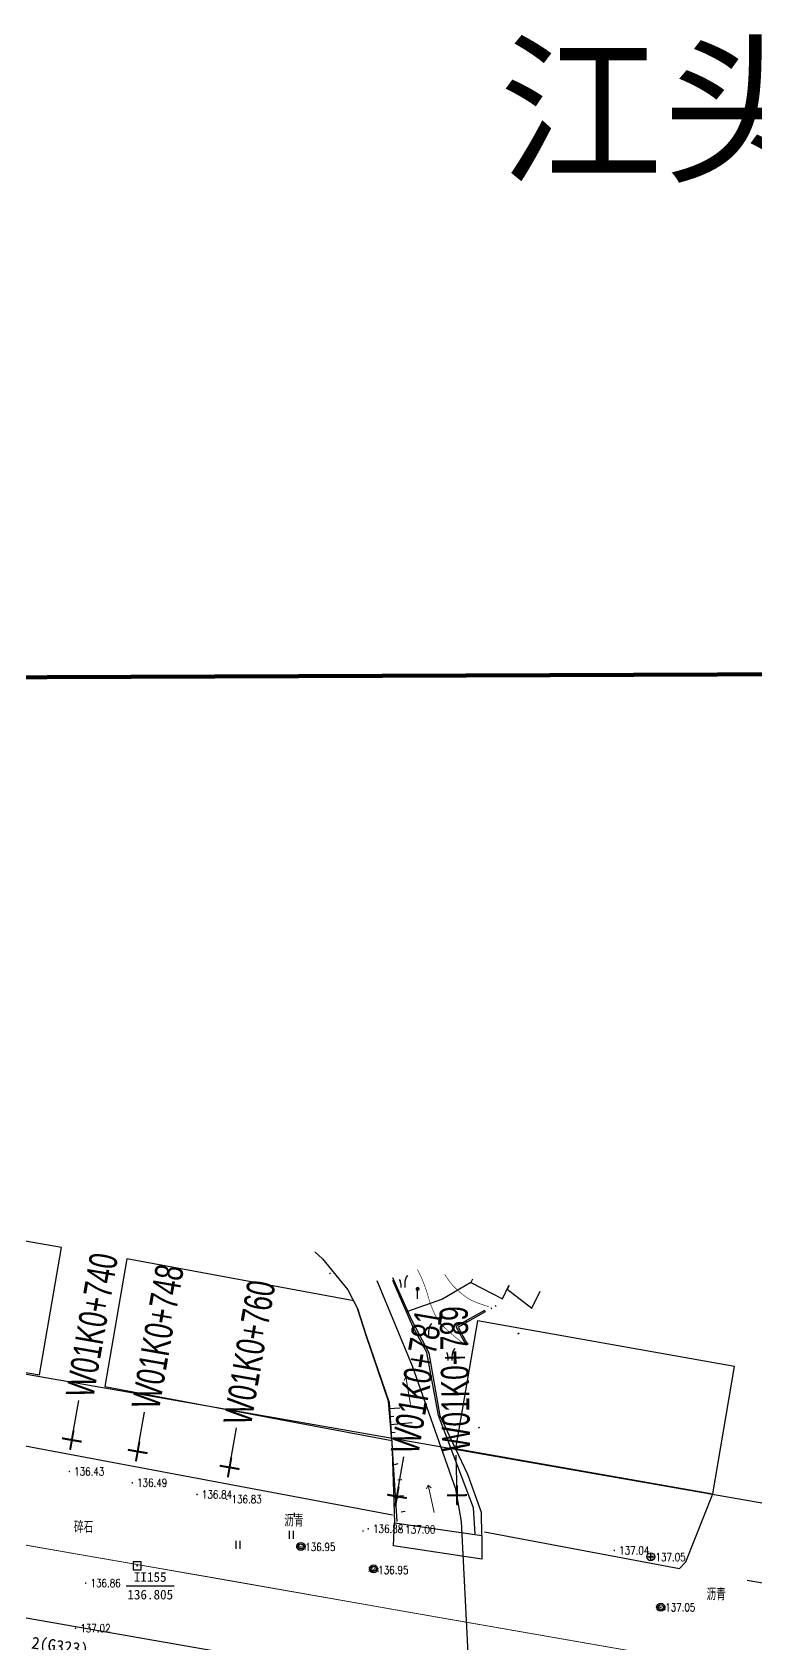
# Model space of a CAD drawing. Extents: x 529262 to 576451, y 2694391 to 2717535.
# Drawn here: x 562725.6 to 562816, y 2710940.6 to 2711141.9 of the extents above; entities that cross this region are included whole.
import ezdxf
from ezdxf.enums import TextEntityAlignment as Align
from ezdxf.xclip import XClip

# ---------------------------------------------------------------- set-up
doc = ezdxf.new("R2010")
doc.units = 0
doc.header["$XCLIPFRAME"] = 0
for name, color, linetype in [('a红线图', 1, 'Continuous'), ('COMPONENT', 8, 'Continuous'), ('DGX', 8, 'Continuous'), ('DLSS', 4, 'Continuous'), ('DMTZ', 8, 'Continuous'), ('GCD', 8, 'Continuous'), ('GXYZ', 8, 'Continuous'), ('JMD', 8, 'Continuous'), ('KZD', 8, 'Continuous'), ('PP-COM', 7, 'Continuous'), ('RD-中线', 40, 'Continuous'), ('RD-红线', 7, 'Continuous'), ('ZBTZ', 8, 'Continuous'), ('ZJ', 7, 'Continuous'), ('地块名称', 1, 'Continuous'), ('桩号标注_W01-', 7, 'Continuous')]:
    doc.layers.add(name, color=color, linetype=linetype)
doc.layers.add('SXSS', color=5, linetype='Continuous', lineweight=0)
doc.styles.add('HZ', font='rs.shx', dxfattribs={"width": 0.8, "bigfont": 'hztxt.shx'})
doc.styles.add('JieTuHzTxt', font='smsim.shx', dxfattribs={"width": 0.7, "bigfont": 'smfs.shx'})
doc.styles.add('STYLE1', font='simhei.ttf')
doc.styles.add('宋体', font='', dxfattribs={"width": 0.75})
doc.styles.add('等线体', font='simhei.ttf')
doc.styles.get('宋体').set_extended_font_data('SimSun')
doc.linetypes.add('1033B', pattern='A,1,[159,AAA.SHX,S=1,R=0,X=0,Y=0],1', length=2)
doc.linetypes.add('10422', pattern='A,0.75,[150,AAA.SHX,S=0.5,R=0,X=0,Y=0.5],1.5,[177,AAA.SHX,S=1,R=0,X=0,Y=0.4],0.75', length=3)
doc.linetypes.add('1161', pattern='A,0,[149,AAA.SHX,S=0.15,R=0,X=0,Y=0],-1.6', length=1.6)
doc.linetypes.add('444', pattern='A,4.5,[145,AAA.SHX,S=1,R=0,X=0,Y=1],4.5,-0.5,[146,AAA.SHX,S=1,R=0,X=0,Y=0],-0.5', length=10)
doc.linetypes.add('732', pattern='A,9,-0.5,[162,AAA.SHX,S=1,R=0,X=0,Y=0],-0.5', length=10)

# ---------------------------------------------------------------- blocks, each defined once
blk = doc.blocks.new('A$C19FD0107')
at = {"layer": 'RD-中线', "color": 8}
blk.add_lwpolyline([(-7408.074959926307, 16401.62815420004), (-7423.958501435816, 16404.55475354008, 0.002243346709815125), (-7425.283301480114, 16404.79271196714), (-8443.288202136755, 16582.93403241923)], format="xyb", dxfattribs=at)
at = {"layer": 'RD-红线', "color": 8}
blk.add_lwpolyline([(-8002.672342158854, 16536.2862471398), (-8404.522345103323, 16606.60623292765)], dxfattribs=at)
blk = doc.blocks.new('GC200')
at = {"linetype": 'Continuous', "const_width": 0.2, "flags": 128}
blk.add_lwpolyline([(-0.1, 0, 1), (0.1, 0, 1)], format="xyb", close=True, dxfattribs=at)
blk = doc.blocks.new('gc246')
at = {"color": 8}
for p, q in [((-0.5, 1), (-0.5, 0)), ((0.5, 1), (0.5, 0))]:
    blk.add_line(p, q, dxfattribs=at)
for centre, radius, start, end in [((-2.938418329314395, 0.8134745012056809), 2.445542007497904, 4.37429120107553, 29.02419726691174), ((3.404491783752011, 1.105927875686795), 2.906422756023367, 139.331235276754, 182.0886722848684)]:
    blk.add_arc(centre, radius, start, end, dxfattribs=at)
blk = doc.blocks.new('gc165')
at = {"color": 8}
blk.add_line((0, 0), (0, 2), dxfattribs=at)
at = {"color": 8, "const_width": 0.5}
blk.add_lwpolyline([(-0.25, 2.5, 1), (0.25, 2.5, 1)], format="xyb", close=True, dxfattribs=at)
blk = doc.blocks.new('gc121')
at = {"color": 8}
for p, q in [((-0.5, -1), (-0.5, 1)), ((0.5, -1), (0.5, 1))]:
    blk.add_line(p, q, dxfattribs=at)
blk = doc.blocks.new('gc115')
at = {"color": 8}
blk.add_lwpolyline([(-1, -0.9999999999999996), (1, -0.9999999999999984), (0.9999999999999992, 1.000000000000001), (-1.000000000000001, 1)], close=True, dxfattribs=at)
blk.add_point((0, 0), dxfattribs=at)
blk = doc.blocks.new('gc086')
at = {"color": 8}
for p, q in [((0, 0), (7, 0)), ((7, 0), (6.180847955711008, 0.573576436351046)), ((7, 0), (6.180847955711008, -0.5735764363510459))]:
    blk.add_line(p, q, dxfattribs=at)
blk = doc.blocks.new('gcbj0109')
at = {"linetype": 'Continuous'}
for radius in [1, 0.6447541217484433]:
    blk.add_circle((0, 0), radius, dxfattribs=at)
blk = doc.blocks.new('gcbj0102')
for p, q in [((-1, 0), (1, 0)), ((-8.881784197001252e-16, -1), (-8.881784197001252e-16, 1))]:
    blk.add_line(p, q)
blk.add_circle((0, 0), 1)

msp = doc.modelspace()

# ---------------------------------------------------------------- linework, layer by layer
at = {"const_width": 0.5}
msp.add_lwpolyline([(562598.8294475542, 2711123.986124702), (562446.5820451896, 2711123.874248349), (562446.5870080022, 2710552.78102765), (562978.3722362496, 2710552.955525598), (562978.2258884184, 2710625.113262256), (563223.9635277492, 2710625.037273827), (563223.8494933426, 2711063.295268716), (562599.0503478601, 2711060.81009066), (562598.8294475542, 2711123.986124702)], dxfattribs=at)
at = {"layer": 'a红线图', "color": 8, "lineweight": 0, "elevation": 137.0047}
msp.add_lwpolyline([(562776.0204073656, 2710943.929564269), (562313.747224096, 2711024.878383073)], dxfattribs=at)
msp.add_lwpolyline([(562776.0204073656, 2710943.929564269), (562313.747224096, 2711024.878383073)], dxfattribs=at)
at = {"layer": 'DGX', "color": 252, "linetype": 'Continuous', "const_width": 0.075}
for points, elevation in [([(562779.5645277706, 2710978.030382315), (562778.9287100816, 2710978.523435146), (562778.3556986076, 2710978.987355388), (562777.8454933487, 2710979.42214304), (562777.3980943047, 2710979.827798102), (562777.013501476, 2710980.204320575), (562776.6917148622, 2710980.551710459), (562776.4327344635, 2710980.869967753), (562776.2365602797, 2710981.159092457), (562776.073581656, 2710981.445964131), (562775.9141879369, 2710981.757462335), (562775.7583791225, 2710982.093587067), (562775.606155213, 2710982.45433833), (562775.4575162082, 2710982.839716121), (562775.3124621079, 2710983.249720441), (562775.1709929126, 2710983.684351291), (562775.0331086218, 2710984.143608669), (562774.8919794841, 2710984.609230739), (562774.7407757477, 2710985.062955659), (562774.5794974125, 2710985.504783432), (562774.4081444786, 2710985.934714057), (562774.226716946, 2710986.352747534), (562774.0352148144, 2710986.758883862), (562773.833638084, 2710987.153123043), (562773.7551980923, 2710987.29482263)], 133), ([(562777.1814927437, 2710986.699442859), (562777.263685715, 2710986.567907887), (562777.3709728128, 2710986.40152061), (562777.481994174, 2710986.234463626), (562777.5967497984, 2710986.066736931), (562777.7152396864, 2710985.898340528), (562777.8408005523, 2710985.72921989), (562777.9767691103, 2710985.559320493), (562778.1231453607, 2710985.388642337), (562778.2799293036, 2710985.217185422), (562778.4471209388, 2710985.044949749), (562778.6247202661, 2710984.871935316), (562778.8127272859, 2710984.698142125), (562779.0111419979, 2710984.523570175), (562779.2116877383, 2710984.354490167), (562779.4060878431, 2710984.197172806), (562779.5943423123, 2710984.05161809), (562779.7764511458, 2710983.917826021), (562779.9524143437, 2710983.795796598), (562780.1222319059, 2710983.685529821), (562780.2859038325, 2710983.587025688), (562780.4434301236, 2710983.500284202), (562780.6135311415, 2710983.416679001), (562780.8149272484, 2710983.327583725), (562781.0476184447, 2710983.232998373), (562781.31160473, 2710983.132922947), (562781.6068861046, 2710983.027357444), (562781.9334625682, 2710982.916301866), (562782.2913341211, 2710982.799756213), (562782.6805007632, 2710982.677720485)], 134)]:
    msp.add_lwpolyline(points, dxfattribs=dict(at, elevation=elevation))
at = {"layer": 'DLSS', "color": 8, "linetype": 'Continuous', "const_width": 0.1, "elevation": 136.5207, "flags": 128}
msp.add_lwpolyline([(562619.5389494417, 2710971.336038125), (562651.8288494417, 2710965.736938125), (562681.2312494417, 2710960.580638125), (562720.6752494418, 2710953.602838125), (562720.6752494418, 2710953.602838125), (562750.3666494415, 2710948.444938125), (562771.9444146993, 2710944.641267581)], dxfattribs=at)
msp.add_lwpolyline([(562619.5389494417, 2710971.336038125), (562651.8288494417, 2710965.736938125), (562681.2312494417, 2710960.580638125), (562720.6752494418, 2710953.602838125), (562720.6752494418, 2710953.602838125), (562750.3666494415, 2710948.444938125), (562771.9444146993, 2710944.641267581)], dxfattribs=at)
at = {"layer": 'DLSS', "linetype": 'Continuous', "const_width": 0.1, "elevation": 137.0047, "flags": 128}
msp.add_lwpolyline([(562771.9444146993, 2710944.641267581), (562815.8725494418, 2710936.971038125)], dxfattribs=at)
msp.add_lwpolyline([(562771.9444146993, 2710944.641267581), (562815.8725494418, 2710936.971038125)], dxfattribs=at)
at = {"layer": 'DMTZ'}
for p, q in [((562770.2043071986, 2710969.93617573), (562771.5662622367, 2710970.058762131)), ((562770.3835977562, 2710967.944228216), (562773.0901054732, 2710968.187834674))]:
    msp.add_line(p, q, dxfattribs=at)
at = {"layer": 'DMTZ', "linetype": 'Continuous'}
for p, q in [((562770.2939524774, 2710968.940201973), (562770.7919393557, 2710968.985024612)), ((562770.2939524774, 2710968.940201973), (562770.7919393557, 2710968.985024612)), ((562770.473243035, 2710966.94825446), (562770.9712299134, 2710966.993077099)), ((562770.473243035, 2710966.94825446), (562770.9712299134, 2710966.993077099)), ((562770.6525335928, 2710964.956306946), (562771.150520471, 2710965.001129586)), ((562770.8786616612, 2710962.971837387), (562771.3658485172, 2710963.084305016)), ((562771.318951238, 2710961.02777469), (562771.8166576471, 2710961.075611186)), ((562771.5102972214, 2710959.036949053), (562772.0080036304, 2710959.08478555)), ((562758.4008997169, 2710956.44058935), (562758.4155161165, 2710956.940375666)), ((562771.738778764, 2710957.050290539), (562772.2347091893, 2710957.113953821))]:
    msp.add_line(p, q, dxfattribs=at)
at = {"layer": 'DMTZ', "linetype": '1033B', "flags": 128}
for points in [[(562760.9485808393, 2710989.520200663), (562761.8794968947, 2710988.644507324), (562765.0779661294, 2710984.796712129), (562766.2731082701, 2710982.467073906), (562767.3809804432, 2710978.959736195), (562770.218906935, 2710970.709583425), (562771.1654261851, 2710955.821063278)], [(562780.9685129104, 2710954.294312615), (562780.7681018607, 2710957.567717822), (562776.3944745143, 2710969.096118682), (562774.9245394759, 2710976.93581226), (562773.1666700395, 2710980.198675397), (562770.7003767529, 2710985.967291475)]]:
    msp.add_lwpolyline(points, dxfattribs=at)
at = {"layer": 'DMTZ', "linetype": '10422', "flags": 128}
for points in [[(562778.5314028728, 2710964.969491887), (562776.6160043819, 2710969.058897777), (562775.237584221, 2710976.866294706), (562773.05505237, 2710980.999618412), (562770.700267893, 2710986.281103006)], [(562770.562888314, 2710965.952280703), (562770.8918250054, 2710955.661545114), (562781.7892438764, 2710954.08922774), (562781.7524855216, 2710956.952786858), (562780.0354385424, 2710961.714011049), (562778.5314028728, 2710964.969491887)], [(562781.7892438764, 2710954.08922774), (562781.8009281708, 2710951.133818525), (562770.7717162648, 2710952.780462116), (562770.8918250054, 2710955.661545114)], [(562860.3681494417, 2710940.585938125), (562814.9700494581, 2710948.473829796)]]:
    msp.add_lwpolyline(points, dxfattribs=at)
at = {"layer": 'GXYZ', "linetype": '732', "flags": 128}
msp.add_lwpolyline([(562853.9722718799, 2710843.290978877), (562853.3321247305, 2710848.324635991), (562851.5131596578, 2710858.170278201), (562822.6776698319, 2710869.784585044), (562790.7785845835, 2710877.289031188), (562782.7448135401, 2710878.483133657), (562772.7239540437, 2710889.762197021), (562773.3554806776, 2710900.573642472), (562780.9905114406, 2710921.337865971), (562779.2788260492, 2710955.843488296), (562778.5623102807, 2710959.884730719), (562773.1373504436, 2710975.231164165), (562768.71566037, 2710985.916110771)], dxfattribs=at)
at = {"layer": 'JMD', "linetype": 'Continuous'}
for p, q in [((562762.7651917685, 2710986.818123047, 656.6466), (562762.8804088172, 2710986.914170076, 656.6466)), ((562782.9231494417, 2710982.576138125, 134.0783), (562783.0204560917, 2710982.401405713, 134.0783)), ((562783.4494001586, 2710982.869201637), (562783.5467068086, 2710982.694469224)), ((562779.7748413149, 2710980.87834467), (562779.8725640711, 2710980.703844632)), ((562782.1290494415, 2710982.196738124), (562782.2267721978, 2710982.022238088)), ((562786.4724812829, 2710979.360813497), (562786.3093959009, 2710979.245041488)), ((562786.4724812829, 2710979.360813497), (562786.3093959009, 2710979.245041488)), ((562781.5229210018, 2710967.565368311), (562781.3356158851, 2710967.495248461)), ((562781.5229210018, 2710967.565368311), (562781.3356158851, 2710967.495248461)), ((562771.2235965921, 2710958.792207966), (562771.3552504745, 2710958.81108269))]:
    msp.add_line(p, q, dxfattribs=at)
at = {"layer": 'JMD', "linetype": 'Continuous', "flags": 128}
for points in [[(562676.1915274583, 2710999.310236785), (562673.4579458843, 2710983.386086581), (562726.5532829355, 2710974.164127824), (562729.2868645095, 2710990.088278027)], [(562737.4508303807, 2710988.644118561), (562734.7172488066, 2710972.719968357), (562770.562888314, 2710965.952280703), (562770.1389137484, 2710970.875116112), (562767.3809804432, 2710978.959736195), (562766.2731082701, 2710982.467073906), (562765.7927969457, 2710983.403323731)], [(562781.2649844467, 2710980.893642091), (562778.5314028728, 2710964.969491887), (562810.6496859547, 2710959.287948956), (562813.3832675285, 2710975.21209916)]]:
    msp.add_lwpolyline(points, close=True, dxfattribs=at)
for points in [[(562780.643599865, 2710986.097840032), (562780.4387738518, 2710985.693936198), (562784.3651231165, 2710983.649022886), (562785.1910191143, 2710985.307644877)], [(562782.1290494415, 2710982.196738124), (562778.5566494417, 2710980.196138125), (562779.8340494417, 2710977.873038125)], [(562782.2267721978, 2710982.022238088), (562778.8275237142, 2710980.118605651), (562780.0093023385, 2710977.969404209)], [(562766.9211380429, 2710954.724893953), (562766.9177494417, 2710954.594938125)]]:
    msp.add_lwpolyline(points, dxfattribs=at)
at = {"layer": 'JMD', "linetype": 'Continuous', "elevation": 1132.7263, "flags": 128}
msp.add_lwpolyline([(562785.2003588052, 2710985.30602194), (562784.9868157135, 2710984.874961036), (562788.0373444344, 2710982.479229809), (562789.1089364984, 2710984.626836893)], dxfattribs=at)
at = {"layer": 'JMD', "linetype": '444', "flags": 128}
msp.add_lwpolyline([(562770.8918250054, 2710955.661545114), (562781.7892438764, 2710954.08922774)], dxfattribs=at)
at = {"layer": 'KZD', "linetype": 'Continuous'}
msp.add_line((562737.3706200414, 2710947.796799668), (562743.3706200414, 2710947.796799668), dxfattribs=at)
at = {"layer": 'ZBTZ', "linetype": '1161', "flags": 128}
for points in [[(562577.9128496479, 2711000.976912066), (562575.7786398954, 2710996.151284325), (562576.996070156, 2710991.977593035), (562596.380572772, 2710988.073127537), (562645.0521568373, 2710979.12384811), (562713.8168996642, 2710967.334018743), (562770.6320324414, 2710956.684557125)], [(562780.4387738518, 2710985.693936198), (562776.8678471022, 2710983.623480625), (562772.3890026389, 2710982.041115851)], [(562782.1180505208, 2710954.531611198), (562806.5014736936, 2710949.961168139), (562807.2762963357, 2710950.785438621), (562810.6496859547, 2710959.287948956)]]:
    msp.add_lwpolyline(points, dxfattribs=at)
at = {"layer": '桩号标注_W01-'}
for p, q in [((562730.5782700372, 2710966.021544891), (562731.4384713059, 2710970.946994492)), ((562738.7984142909, 2710964.585944268), (562739.6586155596, 2710969.51139387)), ((562750.2829805645, 2710962.597486454), (562751.1359977885, 2710967.52418531)), ((562771.1970347412, 2710958.976390675), (562772.0500519652, 2710963.903089531)), ((562778.6995455095, 2710959.110706123), (562778.610046186, 2710964.109905045))]:
    msp.add_line(p, q, dxfattribs=at)
at = {"layer": '桩号标注_W01-', "const_width": 0.25}
for points in [[(562731.8096324375, 2710965.806494574), (562729.3469076368, 2710966.236595208)], [(562730.7933203543, 2710967.252907292), (562730.3632197201, 2710964.79018249)], [(562740.0297766912, 2710964.370893951), (562737.5670518905, 2710964.800994586)], [(562739.013464608, 2710965.817306669), (562738.5833639738, 2710963.354581868)], [(562751.5146552785, 2710962.384232148), (562749.0513058506, 2710962.81074076)], [(562750.4962348705, 2710963.829161168), (562750.0697262586, 2710961.36581174)], [(562771.4102890472, 2710960.208065389), (562770.9837804353, 2710957.744715961)], [(562778.6771706786, 2710960.360505853), (562778.7219203406, 2710957.860906392)], [(562772.4287094552, 2710958.763136369), (562769.9653600273, 2710959.189644981)], [(562779.9493452403, 2710959.133080954), (562777.4497457788, 2710959.088331292)]]:
    msp.add_lwpolyline(points, dxfattribs=at)

# ---------------------------------------------------------------- block references
at = {"layer": 'COMPONENT', "linetype": 'Continuous', "xscale": 0.5, "yscale": 0.5}
for name, p in [('gcbj0109', (562759.1912904922, 2710952.729192966)), ('gcbj0109', (562768.2806020421, 2710949.912994724)), ('gcbj0102', (562802.9078149609, 2710951.442998943)), ('gcbj0109', (562804.1646576934, 2710945.134092656))]:
    msp.add_blockref(name, p, dxfattribs=at)
at = {"layer": 'GCD', "linetype": 'Continuous'}
ref = msp.add_blockref('GC200', (562730.2611724474, 2710962.08687553, 136.427), dxfattribs=dict(at, xscale=0.5, yscale=0.5, zscale=0.5))
ref.add_attrib('height', '136.43', dxfattribs={"linetype": 'Continuous', "height": 1, "style": 'HZ', "width": 0.8}).set_placement((562730.8611724473, 2710962.08687553, 136.427), align=Align.MIDDLE_LEFT)
ref = msp.add_blockref('GC200', (562738.1288007828, 2710960.680601469, 136.49), dxfattribs=dict(at, xscale=0.5, yscale=0.5, zscale=0.5))
ref.add_attrib('height', '136.49', dxfattribs={"linetype": 'Continuous', "height": 1, "style": 'HZ', "width": 0.8}).set_placement((562738.7288007828, 2710960.680601469, 136.49), align=Align.MIDDLE_LEFT)
ref = msp.add_blockref('GC200', (562746.2270903195, 2710959.214524306, 136.837), dxfattribs=dict(at, xscale=0.5, yscale=0.5, zscale=0.5))
ref.add_attrib('height', '136.84', dxfattribs={"linetype": 'Continuous', "height": 1, "style": 'HZ', "width": 0.8}).set_placement((562746.8270903195, 2710959.214524306, 136.837), align=Align.MIDDLE_LEFT)
ref = msp.add_blockref('GC200', (562749.9280693961, 2710958.625108106, 136.833), dxfattribs=dict(at, xscale=0.5, yscale=0.5, zscale=0.5))
ref.add_attrib('height', '136.83', dxfattribs={"linetype": 'Continuous', "height": 1, "style": 'HZ', "width": 0.8}).set_placement((562750.528069396, 2710958.625108106, 136.833), align=Align.MIDDLE_LEFT)
ref = msp.add_blockref('GC200', (562767.6080903196, 2710954.922524306, 136.88), dxfattribs=dict(at, xscale=0.5, yscale=0.5, zscale=0.5))
ref.add_attrib('height', '136.88', dxfattribs={"linetype": 'Continuous', "height": 1, "style": 'HZ', "width": 0.8}).set_placement((562768.2080903195, 2710954.922524306, 136.88), align=Align.MIDDLE_LEFT)
ref = msp.add_blockref('GC200', (562771.6260903195, 2710954.838524306, 137), dxfattribs=dict(at, xscale=0.5, yscale=0.5, zscale=0.5))
ref.add_attrib('height', '137.00', dxfattribs={"linetype": 'Continuous', "height": 1, "style": 'HZ', "width": 0.8}).set_placement((562772.2260903195, 2710954.838524306, 137), align=Align.MIDDLE_LEFT)
ref = msp.add_blockref('GC200', (562759.1398874236, 2710952.656407475, 136.945), dxfattribs=dict(at, xscale=0.5, yscale=0.5, zscale=0.5))
ref.add_attrib('height', '136.95', dxfattribs={"linetype": 'Continuous', "height": 1, "style": 'HZ', "width": 0.8}).set_placement((562759.7398874236, 2710952.656407475, 136.945), align=Align.MIDDLE_LEFT)
ref = msp.add_blockref('GC200', (562798.3548874237, 2710952.223407475, 137.036), dxfattribs=dict(at, xscale=0.5, yscale=0.5, zscale=0.5))
ref.add_attrib('height', '137.04', dxfattribs={"linetype": 'Continuous', "height": 1, "style": 'HZ', "width": 0.8}).set_placement((562798.9548874237, 2710952.223407475, 137.036), align=Align.MIDDLE_LEFT)
ref = msp.add_blockref('GC200', (562768.2598874236, 2710949.777407475, 136.948), dxfattribs=dict(at, xscale=0.5, yscale=0.5, zscale=0.5))
ref.add_attrib('height', '136.95', dxfattribs={"linetype": 'Continuous', "height": 1, "style": 'HZ', "width": 0.8}).set_placement((562768.8598874236, 2710949.777407475, 136.948), align=Align.MIDDLE_LEFT)
ref = msp.add_blockref('GC200', (562802.8958874237, 2710951.393407475, 137.048), dxfattribs=dict(at, xscale=0.5, yscale=0.5, zscale=0.5))
ref.add_attrib('height', '137.05', dxfattribs={"linetype": 'Continuous', "height": 1, "style": 'HZ', "width": 0.8}).set_placement((562803.4958874236, 2710951.393407475, 137.048), align=Align.MIDDLE_LEFT)
ref = msp.add_blockref('GC200', (562732.310575321, 2710948.146831296, 136.86), dxfattribs=dict(at, xscale=0.5, yscale=0.5, zscale=0.5))
ref.add_attrib('height', '136.86', dxfattribs={"linetype": 'Continuous', "height": 1, "style": 'HZ', "width": 0.8}).set_placement((562732.910575321, 2710948.146831296, 136.86), align=Align.MIDDLE_LEFT)
ref = msp.add_blockref('GC200', (562804.1088874236, 2710945.115407475, 137.048), dxfattribs=dict(at, xscale=0.5, yscale=0.5, zscale=0.5))
ref.add_attrib('height', '137.05', dxfattribs={"linetype": 'Continuous', "height": 1, "style": 'HZ', "width": 0.8}).set_placement((562804.7088874236, 2710945.115407475, 137.048), align=Align.MIDDLE_LEFT)
ref = msp.add_blockref('GC200', (562731.0390903195, 2710942.501524306, 137.016), dxfattribs=dict(at, xscale=0.5, yscale=0.5, zscale=0.5))
ref.add_attrib('height', '137.02', dxfattribs={"linetype": 'Continuous', "height": 1, "style": 'HZ', "width": 0.8}).set_placement((562731.6390903195, 2710942.501524306, 137.016), align=Align.MIDDLE_LEFT)
at = {"layer": 'KZD', "linetype": 'Continuous', "xscale": 0.5, "yscale": 0.5, "zscale": 0.5}
msp.add_blockref('gc115', (562738.7396494417, 2710950.306038125, 136.805), dxfattribs=at)
at = {"layer": 'PP-COM'}
ref = msp.add_blockref('A$C19FD0107', (570997.9927985519, 2694390.602628201), dxfattribs=at)
XClip(ref).set_block_clipping_path([(-9366.438313488383, 14428.60439108219), (-3328.44807433628, 17452.748486375436)])
at = {"layer": 'SXSS', "color": 8, "linetype": 'Continuous'}
for p, xscale, yscale, zscale, rotation in [((562772.907910091, 2710970.471650749), 0.499999999810809, 0.499999999810809, 0.499999999810809, 99.65246599733521), ((562775.8618847133, 2710956.950837146), 0.5000000000004313, 0.5000000000004313, 0.5000000000004313, 102.7300102430268)]:
    msp.add_blockref('gc086', p, dxfattribs=dict(at, xscale=xscale, yscale=yscale, zscale=zscale, rotation=rotation))
at = {"layer": 'ZBTZ', "linetype": 'Continuous', "xscale": 0.5, "yscale": 0.5}
for name, p in [('gc246', (562771.921695676, 2710985.067144443)), ('gc165', (562773.7796675893, 2710983.648017067)), ('gc246', (562774.9031942771, 2710979.076826379)), ('gc246', (562777.8104624993, 2710975.971034642)), ('gc246', (562777.8104624993, 2710975.971034642)), ('gc121', (562758.0202631078, 2710954.180416428)), ('gc121', (562751.3754156089, 2710952.917206199))]:
    msp.add_blockref(name, p, dxfattribs=at)

# ---------------------------------------------------------------- texts
at = {"layer": 'GXYZ', "linetype": 'Continuous', "style": '宋体'}
for s, p in [('电网', (562759.1872374682, 2710952.655621335)), ('通信', (562768.2765490181, 2710949.839423093)), ('污', (562802.9080176122, 2710951.43680845)), ('通信', (562804.1606046694, 2710945.060521025))]:
    msp.add_text(s, height=0.5, dxfattribs=at).set_placement(p, align=Align.MIDDLE)
at = {"layer": 'KZD', "linetype": 'Continuous', "style": '等线体'}
for s, p in [('II155', (562740.3706200414, 2710948.896799667)), ('136.805', (562740.3706200414, 2710946.696799667))]:
    msp.add_text(s, height=1.199999999999999, dxfattribs=at).set_placement(p, align=Align.MIDDLE)
at = {"layer": 'ZJ', "color": 8, "linetype": 'Continuous', "ltscale": 0.5, "style": 'HZ', "width": 0.8}
for p in [(562758.3311451703, 2710956.033417067), (562811.0821338454, 2710946.822109776)]:
    msp.add_text('沥青', height=1.5, dxfattribs=at).set_placement(p, align=Align.MIDDLE)
at = {"layer": 'ZJ', "color": 8, "linetype": 'Continuous', "style": 'HZ', "width": 0.8}
msp.add_text('碎石', height=1.5, dxfattribs=at).set_placement((562732.0481922808, 2710955.213224948), align=Align.MIDDLE)
at = {"layer": 'ZJ', "color": 8, "linetype": 'Continuous', "style": '宋体'}
msp.add_text(' 金  宜  大 道 2(G323)', height=1.5, rotation=352.7171325840833, dxfattribs=at).set_placement((562721.4831252869, 2710941.164137525, -136.962), align=Align.MIDDLE)
msp.add_text(' 金  宜  大 道 2(G323)', height=1.5, rotation=352.7171325840833, dxfattribs=at).set_placement((562721.4831252869, 2710941.164137525, -136.962), align=Align.MIDDLE)
at = {"layer": '地块名称', "color": 1, "style": 'STYLE1'}
msp.add_text('江头社区', height=15, dxfattribs=at).set_placement((562783.9168257946, 2711124.643894468))
at = {"layer": '桩号标注_W01-', "style": 'JieTuHzTxt', "width": 0.7}
for s, rotation, p in [('W01K0+740', 80.09353504577776, (562731.5244914327, 2710971.439539453)), ('W01K0+748', 80.09353504577776, (562739.7446356864, 2710970.00393883)), ('W01K0+760', 80.17709354501517, (562751.2212995109, 2710968.016855195)), ('W01K0+789', 91.02564147635434, (562778.6010962537, 2710964.609824938)), ('W01K0+781', 80.17709354501517, (562772.1353536876, 2710964.395759416))]:
    msp.add_text(s, height=3.5, rotation=rotation, dxfattribs=at).set_placement(p, align=Align.MIDDLE_LEFT)

doc.saveas('drawing.dxf')
